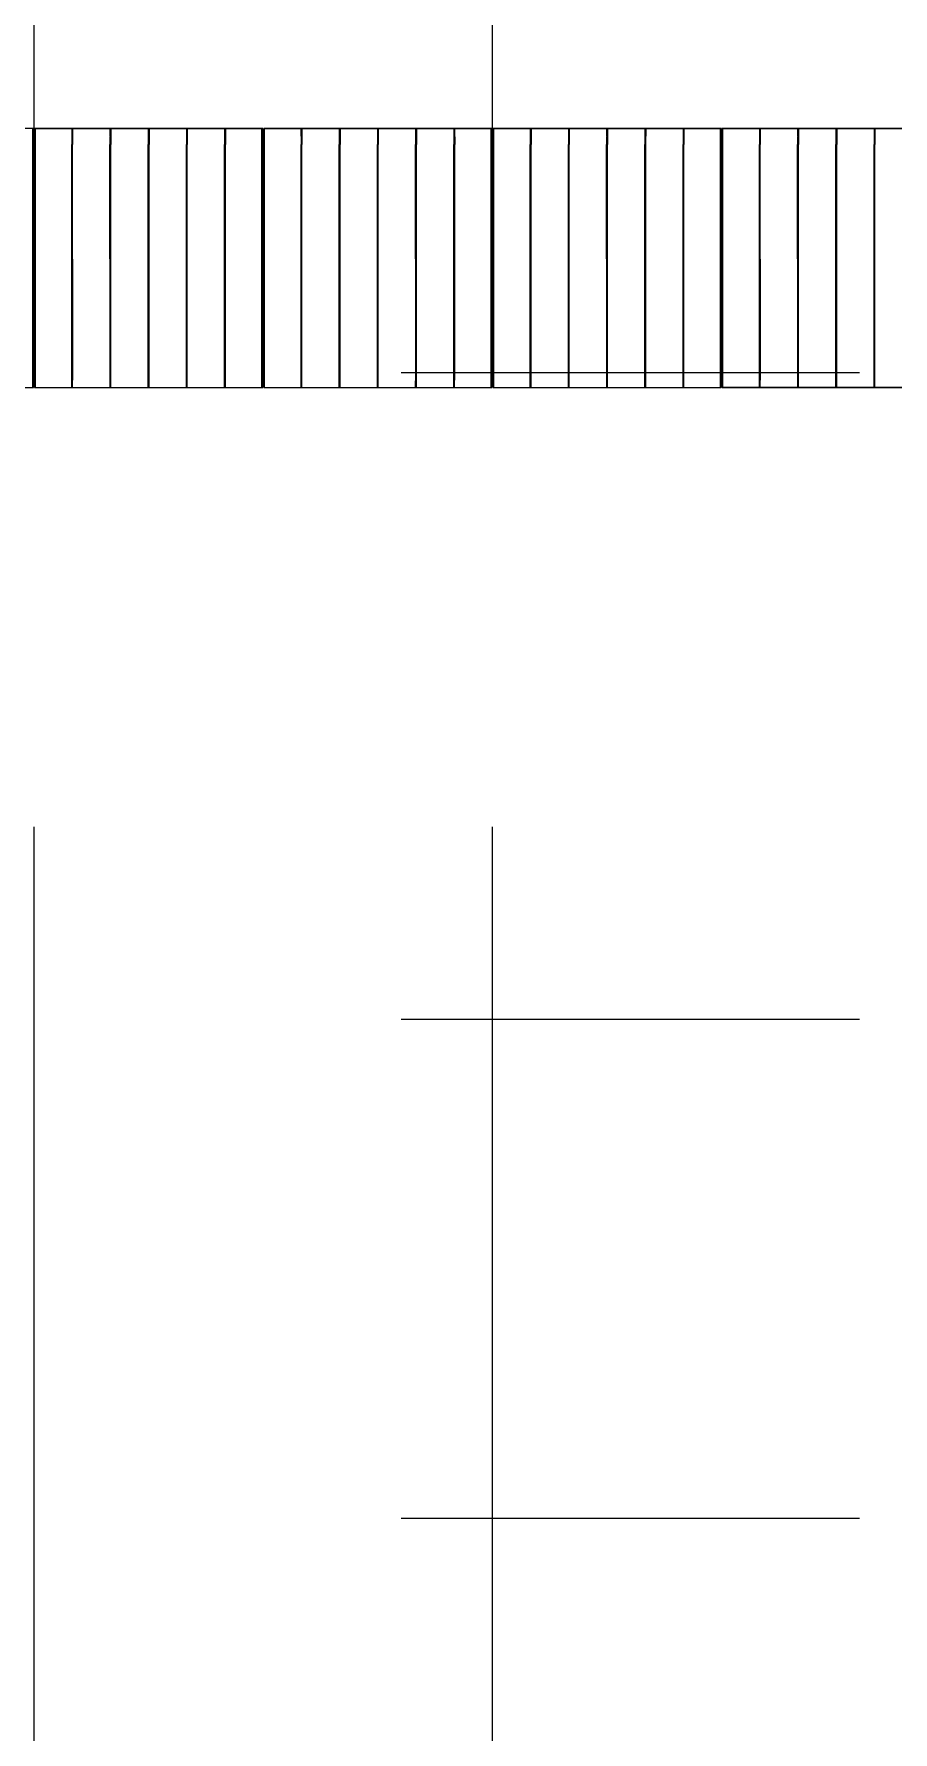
# Model space of a CAD drawing. Header units: millimetres. Extents: x 124696 to 347024, y 412631 to 564609.
# Drawn here: x 208172 to 216604, y 521752 to 538427 of the extents above; entities that cross this region are included whole.
import ezdxf

# ---------------------------------------------------------------- set-up
doc = ezdxf.new("R2010")
doc.units = ezdxf.units.MM
doc.header["$LTSCALE"] = 1500
doc.header["$MEASUREMENT"] = 0
doc.linetypes.add('二层平面图$0$轴网线_12_3_3_3 mm', pattern=[21, 12, -3, 3, -3])
doc.layers.add('0-建筑底图', color=7, linetype='Continuous')
for name, color, linetype, lineweight in [('二层平面图$0$A-COLU', 7, 'Continuous', 9), ('二层平面图$0$A-LINE', 7, 'Continuous', 9), ('二层平面图$0$A-WALL-CURT-PANEL-2', 7, 'Continuous', 9), ('二层平面图$0$A-WALL-CURT-PANEL-4', 140, 'Continuous', 9), ('二层平面图$0$A-WALL-CURT-STILE-2', 7, 'Continuous', 9), ('二层平面图$0$ANNO-DOTE-1', 10, '二层平面图$0$轴网线_12_3_3_3 mm', 15)]:
    doc.layers.add(name, color=color, linetype=linetype, lineweight=lineweight)

# ---------------------------------------------------------------- blocks, each defined once
blk = doc.blocks.new('二层平面图$0$廊子单元_转角阳角_西北侧收头_加长_ - 廊子单元_转角阳角_西北侧收头_加长_-10981516-104-2F')
at = {"layer": '二层平面图$0$A-WALL-CURT-PANEL-2'}
for p, q in [((2104, 4495), (4646, 4495)), ((2104, 4495), (2104, 4487)), ((2104, 4487), (2104, 2554)), ((4646, 4487), (2104, 4487)), ((4646, 4487), (4646, 4495)), ((4646, -2528), (4646, 4487)), ((-9146, 2536), (-6604, -2546)), ((-9146, 2536), (-9146, 2528)), ((-9146, 2528), (-9146, -4487)), ((-6604, -2554), (-9146, 2528)), ((-6599, -2541), (-9141, 2541)), ((-9133, 2541), (-9141, 2541)), ((-9133, 2541), (-4513, 2541)), ((-6591, -2541), (-9133, 2541)), ((-4513, 2541), (-9133, 2541)), ((-4513, -2541), (-4513, 2541)), ((-4505, 2541), (-4513, 2541)), ((-4505, 2541), (-4505, -2541)), ((-4495, -2541), (-4495, 2541)), ((-4487, 2541), (-4495, 2541)), ((-4487, -2541), (-4487, 2541)), ((-13, 2541), (-4487, 2541)), ((-13, -2541), (-13, 2541)), ((-5, 2541), (-13, 2541)), ((-5, 2541), (-5, -2541)), ((5, -2541), (5, 2541)), ((13, 2541), (5, 2541)), ((13, -2541), (13, 2541)), ((2091, 2541), (13, 2541)), ((4633, -2541), (2091, 2541)), ((2099, 2541), (2091, 2541)), ((2099, 2541), (4641, -2541)), ((4646, -2528), (2104, 2554)), ((2104, 2554), (2104, 2546)), ((4646, -2536), (2104, 2546)), ((-9146, 2250), (-9146, -4487)), ((-6604, -2531), (-6604, -2546)), ((-6604, -2541), (-6604, -2546)), ((-6604, -2554), (-6604, -2546)), ((-6604, -2554), (-6604, -4487)), ((-6604, -4487), (-6604, -2554)), ((-6599, -2541), (-6591, -2541)), ((-6591, -2541), (-4513, -2541)), ((-4513, -2541), (-4505, -2541)), ((-4495, -2541), (-4487, -2541)), ((-4487, -2541), (-13, -2541)), ((-13, -2541), (-5, -2541)), ((5, -2541), (13, -2541)), ((13, -2541), (4633, -2541)), ((4633, -2541), (4641, -2541)), ((4646, -2536), (4646, -2528)), ((-6604, -4487), (-9146, -4487)), ((-9146, -4487), (-9146, -4495)), ((-9146, -4495), (-9146, -4500)), ((-6604, -4495), (-9146, -4495)), ((-6604, -4495), (-6604, -4487)), ((-6604, -4495), (-6604, -4500)), ((-6604, -4495), (-6604, -4500))]:
    blk.add_line(p, q, dxfattribs=at)
blk = doc.blocks.new('二层平面图$0$梁 - 梁-12800301-104-2F')
at = {"layer": '二层平面图$0$A-LINE'}
for p, q in [((-4280, 4237), (-4285, 4243)), ((-4258, 4289), (-4263, 4294)), ((-4252, 4304), (-4256, 4301)), ((-4254, 4299), (-4256, 4301)), ((-2095, 1700), (-2102, 1708)), ((-2057, 1733), (-2064, 1741)), ((-2050, 1740), (-2056, 1747)), ((-2012, 1772), (-2018, 1780)), ((887, -1670), (880, -1663)), ((925, -1638), (918, -1630)), ((841, -1709), (835, -1702)), ((879, -1677), (873, -1669)), ((3107, -4172), (3102, -4167)), ((3083, -4220), (3081, -4218)), ((3083, -4220), (3090, -4213))]:
    blk.add_line(p, q, dxfattribs=at)
blk = doc.blocks.new('二层平面图$0$顶板轮廓组 - 顶板轮廓组-10272351-104-2F')
at = {"layer": '二层平面图$0$A-WALL-CURT-PANEL-2'}
for p, q in [((-7717, -187), (-7709, -187)), ((-7709, -187), (-5776, -187)), ((-5776, -187), (-5768, -187))]:
    blk.add_line(p, q, dxfattribs=at)
blk = doc.blocks.new('二层平面图$0$顶板轮廓组 - 顶板轮廓组-10272352-104-2F')
at = {"layer": '二层平面图$0$A-WALL-CURT-PANEL-2'}
for p, q in [((-10258, -1483), (-10250, -1483)), ((-10250, -1483), (-3235, -1483)), ((-3235, -1483), (-3227, -1483))]:
    blk.add_line(p, q, dxfattribs=at)
blk = doc.blocks.new('二层平面图$0$梁 - 梁-V635-104-2F')
at = {"layer": '二层平面图$0$A-LINE'}
for p, q in [((52, 1523), (52, 1538)), ((102, 1423), (102, 1438)), ((-21, -712), (-21, -707)), ((-21, -712), (29, -712)), ((29, -712), (29, -707)), ((39, -712), (39, -707)), ((39, -712), (89, -712)), ((89, -712), (89, -707))]:
    blk.add_line(p, q, dxfattribs=at)
blk = doc.blocks.new('二层平面图$0$梁 - 梁-V636-104-2F')
at = {"layer": '二层平面图$0$A-LINE'}
for p, q in [((65, 3773), (66, 3788)), ((115, 3673), (115, 3688)), ((-34, -2962), (-34, -2957)), ((-34, -2962), (16, -2962)), ((16, -2962), (16, -2957)), ((26, -2962), (26, -2957)), ((26, -2962), (76, -2962)), ((76, -2962), (76, -2957))]:
    blk.add_line(p, q, dxfattribs=at)
blk = doc.blocks.new('二层平面图$0$钢板肋 - 钢板肋-V193-104-2F')
at = {"layer": '二层平面图$0$A-WALL-CURT-PANEL-2'}
for p, q in [((392, -814), (396, -807)), ((392, -814), (511, -879)), ((515, -872), (396, -807)), ((511, -879), (515, -872)), ((511, -879), (2483, -1963)), ((2487, -1956), (515, -872)), ((2487, -1956), (2483, -1963)), ((2483, -1963), (2619, -2037)), ((2623, -2030), (2487, -1956)), ((2619, -2037), (2623, -2030))]:
    blk.add_line(p, q, dxfattribs=at)
blk = doc.blocks.new('二层平面图$0$钢板肋 - 钢板肋-V197-104-2F')
at = {"layer": '二层平面图$0$A-WALL-CURT-PANEL-2'}
for p, q in [((-678, 1855), (-686, 1854)), ((-686, 1854), (-671, 1699)), ((-663, 1700), (-678, 1855)), ((-671, 1699), (-663, 1700)), ((-671, 1699), (-461, -541)), ((-453, -540), (-663, 1700)), ((-453, -540), (-461, -541)), ((-461, -541), (-448, -676)), ((-440, -675), (-453, -540)), ((-440, -675), (-448, -676))]:
    blk.add_line(p, q, dxfattribs=at)
blk = doc.blocks.new('二层平面图$0$钢板肋 - 钢板肋-V231-104-2F')
at = {"layer": '二层平面图$0$A-WALL-CURT-PANEL-2'}
for p, q in [((545, -856), (549, -849)), ((545, -856), (666, -919)), ((669, -912), (549, -849)), ((666, -919), (669, -912)), ((666, -919), (2664, -1954)), ((2667, -1946), (669, -912)), ((2667, -1946), (2664, -1954)), ((2664, -1954), (2801, -2025)), ((2805, -2018), (2667, -1946)), ((2801, -2025), (2805, -2018))]:
    blk.add_line(p, q, dxfattribs=at)
blk = doc.blocks.new('二层平面图$0$钢板肋 - 钢板肋-10256361-104-2F')
at = {"layer": '二层平面图$0$A-WALL-CURT-PANEL-2'}
for p, q in [((452, -861), (452, -853)), ((571, -919), (452, -853)), ((452, -861), (571, -927)), ((571, -927), (571, -919)), ((2320, -1881), (571, -919)), ((571, -927), (2316, -1888)), ((2320, -1881), (2316, -1888)), ((2316, -1888), (2452, -1963)), ((2456, -1956), (2320, -1881)), ((2452, -1963), (2456, -1956))]:
    blk.add_line(p, q, dxfattribs=at)
blk = doc.blocks.new('二层平面图$0$钢板肋轮廓族 - 钢板肋轮廓族-V195-104-2F')
at = {"layer": '二层平面图$0$A-WALL-CURT-PANEL-2'}
for p, q in [((-1735, -5338), (-1704, -5490)), ((-1249, -7693), (-1704, -5490)), ((-1222, -7826), (-1249, -7693))]:
    blk.add_line(p, q, dxfattribs=at)
blk = doc.blocks.new('二层平面图$0$钢板肋轮廓族 - 钢板肋轮廓族-V238-104-2F')
at = {"layer": '二层平面图$0$A-WALL-CURT-PANEL-2'}
for p, q in [((1249, -7693), (1704, -5490)), ((1735, -5338), (1704, -5490)), ((1222, -7826), (1249, -7693))]:
    blk.add_line(p, q, dxfattribs=at)
blk = doc.blocks.new('二层平面图$0$廊子单元01 - 廊子单元01-12764968-104-2F')
at = {"layer": '二层平面图$0$A-WALL-CURT-PANEL-2'}
for p, q in [((-146, 2245), (-146, 2237)), ((2396, 2245), (-146, 2245)), ((-146, 2237), (2396, 2237)), ((-146, 2237), (-146, 13)), ((2396, 2237), (2396, 2245)), ((2396, 13), (2396, 2237)), ((-146, 13), (2396, 13)), ((-146, 13), (-146, 5)), ((-146, 5), (2396, 5)), ((2396, 5), (2396, 13)), ((-146, -5), (-146, -13)), ((2396, -5), (-146, -5)), ((-146, -13), (2396, -13)), ((-146, -13), (-146, -2237)), ((2396, -13), (2396, -5)), ((2396, -2237), (2396, -13)), ((-146, -2237), (2396, -2237)), ((-146, -2237), (-146, -2245)), ((-146, -2245), (2396, -2245)), ((2396, -2245), (2396, -2237))]:
    blk.add_line(p, q, dxfattribs=at)
blk = doc.blocks.new('二层平面图$0$顶板轮廓组 - 顶板轮廓组-7793063-104-2F')
at = {"layer": '二层平面图$0$A-WALL-CURT-PANEL-2'}
for p, q in [((-7863, -1483), (-7855, -1483)), ((-7855, -1483), (-5631, -1483)), ((-5631, -1483), (-5623, -1483))]:
    blk.add_line(p, q, dxfattribs=at)
blk = doc.blocks.new('二层平面图$0$钢板肋 - 钢板肋-7793064-104-2F')
at = {"layer": '二层平面图$0$A-WALL-CURT-PANEL-2'}
for p, q in [((392, -814), (396, -807)), ((392, -814), (511, -879)), ((515, -872), (396, -807)), ((511, -879), (515, -872)), ((511, -879), (2483, -1963)), ((2487, -1956), (515, -872)), ((2487, -1956), (2483, -1963)), ((2483, -1963), (2619, -2037)), ((2623, -2030), (2487, -1956)), ((2619, -2037), (2623, -2030))]:
    blk.add_line(p, q, dxfattribs=at)
blk = doc.blocks.new('二层平面图$0$钢板肋 - 钢板肋-7793144-104-2F')
at = {"layer": '二层平面图$0$A-WALL-CURT-PANEL-2'}
for p, q in [((545, -856), (549, -849)), ((545, -856), (666, -919)), ((669, -912), (549, -849)), ((666, -919), (669, -912)), ((666, -919), (2664, -1954)), ((2667, -1946), (669, -912)), ((2667, -1946), (2664, -1954)), ((2664, -1954), (2801, -2025)), ((2805, -2018), (2667, -1946)), ((2801, -2025), (2805, -2018))]:
    blk.add_line(p, q, dxfattribs=at)
blk = doc.blocks.new('二层平面图$0$钢板肋 - 钢板肋-7805324-104-2F')
at = {"layer": '二层平面图$0$A-WALL-CURT-PANEL-2'}
for p, q in [((392, -814), (396, -807)), ((392, -814), (511, -879)), ((515, -872), (396, -807)), ((511, -879), (515, -872)), ((511, -879), (2483, -1963)), ((2487, -1956), (515, -872)), ((2487, -1956), (2483, -1963)), ((2483, -1963), (2619, -2037)), ((2623, -2030), (2487, -1956)), ((2619, -2037), (2623, -2030))]:
    blk.add_line(p, q, dxfattribs=at)
blk = doc.blocks.new('二层平面图$0$钢板肋 - 钢板肋-7805329-104-2F')
at = {"layer": '二层平面图$0$A-WALL-CURT-PANEL-2'}
for p, q in [((-678, 1855), (-686, 1854)), ((-686, 1854), (-671, 1699)), ((-663, 1700), (-678, 1855)), ((-671, 1699), (-663, 1700)), ((-671, 1699), (-461, -541)), ((-453, -540), (-663, 1700)), ((-453, -540), (-461, -541)), ((-461, -541), (-448, -676)), ((-440, -675), (-453, -540)), ((-440, -675), (-448, -676))]:
    blk.add_line(p, q, dxfattribs=at)
blk = doc.blocks.new('二层平面图$0$钢板肋 - 钢板肋-7805337-104-2F')
at = {"layer": '二层平面图$0$A-WALL-CURT-PANEL-2'}
for p, q in [((545, -856), (549, -849)), ((545, -856), (666, -919)), ((669, -912), (549, -849)), ((666, -919), (669, -912)), ((666, -919), (2664, -1954)), ((2667, -1946), (669, -912)), ((2667, -1946), (2664, -1954)), ((2664, -1954), (2801, -2025)), ((2805, -2018), (2667, -1946)), ((2801, -2025), (2805, -2018))]:
    blk.add_line(p, q, dxfattribs=at)
blk = doc.blocks.new('二层平面图$0$钢板肋轮廓族 - 钢板肋轮廓族-7793068-104-2F')
at = {"layer": '二层平面图$0$A-WALL-CURT-PANEL-2'}
for p, q in [((-1735, -5338), (-1704, -5490)), ((-1249, -7693), (-1704, -5490)), ((-1222, -7826), (-1249, -7693))]:
    blk.add_line(p, q, dxfattribs=at)
blk = doc.blocks.new('二层平面图$0$钢板肋轮廓族 - 钢板肋轮廓族-7793148-104-2F')
at = {"layer": '二层平面图$0$A-WALL-CURT-PANEL-2'}
for p, q in [((1249, -7693), (1704, -5490)), ((1735, -5338), (1704, -5490)), ((1222, -7826), (1249, -7693))]:
    blk.add_line(p, q, dxfattribs=at)
blk = doc.blocks.new('二层平面图$0$钢板肋轮廓族 - 钢板肋轮廓族-7805328-104-2F')
at = {"layer": '二层平面图$0$A-WALL-CURT-PANEL-2'}
for p, q in [((-1735, -5338), (-1704, -5490)), ((-1249, -7693), (-1704, -5490)), ((-1222, -7826), (-1249, -7693))]:
    blk.add_line(p, q, dxfattribs=at)
blk = doc.blocks.new('二层平面图$0$钢板肋轮廓族 - 钢板肋轮廓族-7805341-104-2F')
at = {"layer": '二层平面图$0$A-WALL-CURT-PANEL-2'}
for p, q in [((1249, -7693), (1704, -5490)), ((1735, -5338), (1704, -5490)), ((1222, -7826), (1249, -7693))]:
    blk.add_line(p, q, dxfattribs=at)
blk = doc.blocks.new('二层平面图$0$梁 - 梁-12800551-104-2F')
at = {"layer": '二层平面图$0$A-LINE'}
for p, q in [((-1, 2658), (-1, 2663)), ((49, 2663), (-1, 2663)), ((49, 2658), (49, 2663)), ((59, 2658), (59, 2663)), ((109, 2663), (59, 2663)), ((109, 2658), (109, 2663)), ((-14, 408), (-14, 418)), ((36, 408), (36, 418)), ((46, 408), (46, 418)), ((96, 408), (96, 418)), ((-27, -1837), (-27, -1832)), ((23, -1837), (23, -1832)), ((33, -1837), (33, -1832)), ((83, -1837), (83, -1832)), ((-27, -1837), (23, -1837)), ((33, -1837), (83, -1837))]:
    blk.add_line(p, q, dxfattribs=at)
blk = doc.blocks.new('二层平面图$0$梁 - 梁-12800552-104-2F')
at = {"layer": '二层平面图$0$A-COLU'}
for p, q in [((49, 2663), (-1, 2663)), ((109, 2663), (59, 2663))]:
    blk.add_line(p, q, dxfattribs=at)
at = {"layer": '二层平面图$0$A-LINE'}
for p, q in [((-1, 2658), (-1, 2663)), ((49, 2658), (49, 2663)), ((59, 2658), (59, 2663)), ((109, 2658), (109, 2663)), ((-14, 408), (-14, 418)), ((36, 408), (36, 418)), ((46, 408), (46, 418)), ((96, 408), (96, 418)), ((-27, -1837), (-27, -1832)), ((23, -1837), (23, -1832)), ((33, -1837), (33, -1832)), ((83, -1837), (83, -1832)), ((-27, -1837), (23, -1837)), ((33, -1837), (83, -1837))]:
    blk.add_line(p, q, dxfattribs=at)
blk = doc.blocks.new('二层平面图$0$矩形竖梃 - 8 x 50 mm 蜂窝铝板幕墙开缝-V648-104-2F')
at = {"layer": '二层平面图$0$A-WALL-CURT-STILE-2'}
for p, q in [((65250, 80995), (65250, 81000)), ((65250, 81000), (65255, 81000))]:
    blk.add_line(p, q, dxfattribs=at)
blk = doc.blocks.new('二层平面图$0$矩形竖梃 - 8 x 50 mm 蜂窝铝板幕墙开缝-V378-104-2F')
at = {"layer": '二层平面图$0$A-WALL-CURT-STILE-2'}
blk.add_line((78750, 69750), (78755, 69750), dxfattribs=at)
blk = doc.blocks.new('二层平面图$0$矩形竖梃 - 8 x 50 mm 蜂窝铝板幕墙开缝-V649-104-2F')
at = {"layer": '二层平面图$0$A-WALL-CURT-STILE-2'}
blk.add_line((69745, 81000), (69750, 81000), dxfattribs=at)
blk = doc.blocks.new('二层平面图$0$矩形竖梃 - 8 x 50 mm 蜂窝铝板幕墙开缝-V650-104-2F')
at = {"layer": '二层平面图$0$A-WALL-CURT-STILE-2'}
blk.add_line((67500, 81000), (67505, 81000), dxfattribs=at)
blk = doc.blocks.new('二层平面图')
at = {"layer": '二层平面图$0$ANNO-DOTE-1', "color": 8}
for p, q in [((63000, -6710.3), (63000, 106757.2)), ((67500, -6710.3), (67500, 106757.2)), ((-18896.2, 78750), (161528.2, 78750)), ((-18896.2, 72400), (161528.2, 72400)), ((-18896.2, 67500), (161528.2, 67500))]:
    blk.add_line(p, q, dxfattribs=at)
at = {"layer": '二层平面图$0$A-COLU', "color": 8}
for name, p, rotation in [('二层平面图$0$梁 - 梁-12800552-104-2F', (62586.7, 81038.5), 270.3346980909761), ('二层平面图$0$梁 - 梁-12800552-104-2F', (67086.7, 81038.5), 270.3346980909761), ('二层平面图$0$梁 - 梁-V636-104-2F', (72711.7, 81038.5), 270.3346980908721), ('二层平面图$0$梁 - 梁-12800301-104-2F', (73827, 74660.8), 139.2648972616849), ('二层平面图$0$梁 - 梁-12800551-104-2F', (63413.3, 78711.5), 90.33469809097608), ('二层平面图$0$梁 - 梁-12800551-104-2F', (67913.3, 78711.5), 90.33469809097608), ('二层平面图$0$梁 - 梁-V635-104-2F', (70461.7, 78788.5), 270.3346980908721)]:
    blk.add_blockref(name, p, dxfattribs=dict(at, rotation=rotation))
at = {"layer": '二层平面图$0$A-WALL-CURT-PANEL-2', "color": 8}
for name, p, rotation in [('二层平面图$0$钢板肋 - 钢板肋-7793064-104-2F', (61729.2, 77869.2), 118.7783195340367), ('二层平面图$0$钢板肋 - 钢板肋-7793144-104-2F', (62119.5, 77726.7), 117.3862144215434), ('二层平面图$0$钢板肋轮廓族 - 钢板肋轮廓族-7793148-104-2F', (59843.6, 86022.9), 11.65049166698042), ('二层平面图$0$钢板肋轮廓族 - 钢板肋轮廓族-7793148-104-2F', (59851.6, 86022.9), 11.65049166698045), ('二层平面图$0$钢板肋 - 钢板肋-7805324-104-2F', (62854.2, 77869.2), 118.7786206197928), ('二层平面图$0$钢板肋轮廓族 - 钢板肋轮廓族-7805328-104-2F', (66148.4, 86022.9), 348.3494948051035), ('二层平面图$0$钢板肋轮廓族 - 钢板肋轮廓族-7805328-104-2F', (66156.4, 86022.9), 348.3494948051035), ('二层平面图$0$钢板肋 - 钢板肋-7805324-104-2F', (63604.2, 77869.2), 118.7786206197929), ('二层平面图$0$钢板肋轮廓族 - 钢板肋轮廓族-7805328-104-2F', (66523.4, 86022.9), 348.3494948051034), ('二层平面图$0$钢板肋轮廓族 - 钢板肋轮廓族-7805328-104-2F', (66531.4, 86022.9), 348.3494948051034), ('二层平面图$0$钢板肋 - 钢板肋-7805324-104-2F', (63979.2, 77869.2), 118.778620619793), ('二层平面图$0$钢板肋 - 钢板肋-7805329-104-2F', (64255.5, 79235.8), 354.6392327688283), ('二层平面图$0$钢板肋轮廓族 - 钢板肋轮廓族-7805328-104-2F', (66898.4, 86022.9), 348.3494948051035), ('二层平面图$0$钢板肋轮廓族 - 钢板肋轮廓族-7805328-104-2F', (66906.4, 86022.9), 348.3494948051035), ('二层平面图$0$钢板肋 - 钢板肋-7805337-104-2F', (64369.5, 77726.7), 117.3865109686723), ('二层平面图$0$钢板肋轮廓族 - 钢板肋轮廓族-7805328-104-2F', (67273.4, 86022.9), 348.3494948051034), ('二层平面图$0$钢板肋轮廓族 - 钢板肋轮廓族-7805328-104-2F', (67281.4, 86022.9), 348.3494948051034), ('二层平面图$0$钢板肋轮廓族 - 钢板肋轮廓族-7805341-104-2F', (62093.6, 86022.9), 11.65050519470563), ('二层平面图$0$钢板肋轮廓族 - 钢板肋轮廓族-7805341-104-2F', (62101.6, 86022.9), 11.65050519470563), ('二层平面图$0$钢板肋 - 钢板肋-7793064-104-2F', (65104.2, 77869.2), 118.7783195340246), ('二层平面图$0$钢板肋 - 钢板肋-7793064-104-2F', (65479.2, 77869.2), 118.7783195340285), ('二层平面图$0$钢板肋轮廓族 - 钢板肋轮廓族-7793068-104-2F', (68398.4, 86022.9), 348.349481277722), ('二层平面图$0$钢板肋轮廓族 - 钢板肋轮廓族-7793068-104-2F', (68406.4, 86022.9), 348.349481277722), ('二层平面图$0$顶板轮廓组 - 顶板轮廓组-7793063-104-2F', (73117.9, 82628.2), 359.9997238045553), ('二层平面图$0$钢板肋 - 钢板肋-7793064-104-2F', (65854.2, 77869.2), 118.7783195340327), ('二层平面图$0$钢板肋轮廓族 - 钢板肋轮廓族-7793068-104-2F', (68773.4, 86022.9), 348.3494812777262), ('二层平面图$0$钢板肋轮廓族 - 钢板肋轮廓族-7793068-104-2F', (68781.4, 86022.9), 348.3494812777262), ('二层平面图$0$钢板肋 - 钢板肋-7793064-104-2F', (66229.2, 77869.2), 118.7783195340367), ('二层平面图$0$钢板肋轮廓族 - 钢板肋轮廓族-7793068-104-2F', (69148.4, 86022.9), 348.3494812777301), ('二层平面图$0$钢板肋轮廓族 - 钢板肋轮廓族-7793068-104-2F', (69156.4, 86022.9), 348.3494812777301), ('二层平面图$0$钢板肋 - 钢板肋-7793144-104-2F', (66619.5, 77726.7), 117.3862144215434), ('二层平面图$0$钢板肋轮廓族 - 钢板肋轮廓族-7793068-104-2F', (69523.4, 86022.9), 348.3494812777343), ('二层平面图$0$钢板肋轮廓族 - 钢板肋轮廓族-7793068-104-2F', (69531.4, 86022.9), 348.3494812777343), ('二层平面图$0$钢板肋轮廓族 - 钢板肋轮廓族-7793148-104-2F', (64343.6, 86022.9), 11.65049166698042), ('二层平面图$0$钢板肋轮廓族 - 钢板肋轮廓族-7793148-104-2F', (64351.6, 86022.9), 11.65049166698045), ('二层平面图$0$钢板肋 - 钢板肋-7805324-104-2F', (67354.2, 77869.2), 118.7786206197928), ('二层平面图$0$钢板肋轮廓族 - 钢板肋轮廓族-7805328-104-2F', (70648.4, 86022.9), 348.3494948051035), ('二层平面图$0$钢板肋轮廓族 - 钢板肋轮廓族-7805328-104-2F', (70656.4, 86022.9), 348.3494948051035), ('二层平面图$0$钢板肋 - 钢板肋-7805324-104-2F', (68104.2, 77869.2), 118.7786206197929), ('二层平面图$0$钢板肋轮廓族 - 钢板肋轮廓族-7805328-104-2F', (71023.4, 86022.9), 348.3494948051034), ('二层平面图$0$钢板肋轮廓族 - 钢板肋轮廓族-7805328-104-2F', (71031.4, 86022.9), 348.3494948051034), ('二层平面图$0$钢板肋 - 钢板肋-7805324-104-2F', (68479.2, 77869.2), 118.778620619793), ('二层平面图$0$钢板肋 - 钢板肋-7805329-104-2F', (68755.5, 79235.8), 354.6392327688283), ('二层平面图$0$钢板肋轮廓族 - 钢板肋轮廓族-7805328-104-2F', (71398.4, 86022.9), 348.3494948051035), ('二层平面图$0$钢板肋轮廓族 - 钢板肋轮廓族-7805328-104-2F', (71406.4, 86022.9), 348.3494948051035), ('二层平面图$0$钢板肋 - 钢板肋-7805337-104-2F', (68869.5, 77726.7), 117.3865109686723), ('二层平面图$0$钢板肋轮廓族 - 钢板肋轮廓族-7805328-104-2F', (71773.4, 86022.9), 348.3494948051034), ('二层平面图$0$钢板肋轮廓族 - 钢板肋轮廓族-7805328-104-2F', (71781.4, 86022.9), 348.3494948051034), ('二层平面图$0$钢板肋轮廓族 - 钢板肋轮廓族-7805341-104-2F', (66593.6, 86022.9), 11.65050519470563), ('二层平面图$0$钢板肋轮廓族 - 钢板肋轮廓族-7805341-104-2F', (66601.6, 86022.9), 11.65050519470563), ('二层平面图$0$钢板肋 - 钢板肋-V193-104-2F', (69604.2, 77869.2), 118.778509515042), ('二层平面图$0$钢板肋轮廓族 - 钢板肋轮廓族-V195-104-2F', (72898.4, 86022.9), 348.3495276087381), ('二层平面图$0$钢板肋轮廓族 - 钢板肋轮廓族-V195-104-2F', (72906.4, 86022.9), 348.3495276087381), ('二层平面图$0$钢板肋轮廓族 - 钢板肋轮廓族-V195-104-2F', (73273.4, 86022.9), 348.3495276087287), ('二层平面图$0$钢板肋轮廓族 - 钢板肋轮廓族-V195-104-2F', (73281.4, 86022.9), 348.3495276087287), ('二层平面图$0$钢板肋 - 钢板肋-V193-104-2F', (70729.2, 77869.2), 118.778509515042), ('二层平面图$0$钢板肋 - 钢板肋-V197-104-2F', (71005.5, 79235.8), 354.6392518876625), ('二层平面图$0$钢板肋轮廓族 - 钢板肋轮廓族-V195-104-2F', (73648.4, 86022.9), 348.3495276087287), ('二层平面图$0$钢板肋轮廓族 - 钢板肋轮廓族-V195-104-2F', (73656.4, 86022.9), 348.3495276087287), ('二层平面图$0$钢板肋 - 钢板肋-V231-104-2F', (71119.5, 77726.7), 117.3864311761811), ('二层平面图$0$钢板肋 - 钢板肋-V197-104-2F', (71380.5, 79235.8), 354.6392518876623), ('二层平面图$0$钢板肋轮廓族 - 钢板肋轮廓族-V195-104-2F', (74023.4, 86022.9), 348.3495276087381), ('二层平面图$0$钢板肋轮廓族 - 钢板肋轮廓族-V195-104-2F', (74031.4, 86022.9), 348.3495276087381), ('二层平面图$0$钢板肋 - 钢板肋-10256361-104-2F', (71466.9, 78050.6), 118.8305105292621), ('二层平面图$0$钢板肋轮廓族 - 钢板肋轮廓族-V238-104-2F', (68843.6, 86022.9), 11.65047239087123), ('二层平面图$0$钢板肋轮廓族 - 钢板肋轮廓族-V238-104-2F', (68851.6, 86022.9), 11.6504723908712), ('二层平面图$0$顶板轮廓组 - 顶板轮廓组-10272351-104-2F', (63986.6, 78417.7), 180)]:
    blk.add_blockref(name, p, dxfattribs=dict(at, rotation=rotation))
for name, p in [('二层平面图$0$顶板轮廓组 - 顶板轮廓组-7793063-104-2F', (70867.9, 82628.2)), ('二层平面图$0$顶板轮廓组 - 顶板轮廓组-7793063-104-2F', (75367.9, 82628.2)), ('二层平面图$0$顶板轮廓组 - 顶板轮廓组-10272352-104-2F', (80013.4, 82628.3))]:
    blk.add_blockref(name, p, dxfattribs=at)
at = {"layer": '二层平面图$0$A-WALL-CURT-PANEL-4', "color": 8}
for name, p, rotation in [('二层平面图$0$廊子单元01 - 廊子单元01-12764968-104-2F', (63000, 78750), 89.99999999990548), ('二层平面图$0$廊子单元01 - 廊子单元01-12764968-104-2F', (67500, 78750), 89.99999999990548), ('二层平面图$0$廊子单元_转角阳角_西北侧收头_加长_ - 廊子单元_转角阳角_西北侧收头_加长_-10981516-104-2F', (74250, 72000), 269.9999999998014)]:
    blk.add_blockref(name, p, dxfattribs=dict(at, rotation=rotation))
at = {"layer": '二层平面图$0$A-WALL-CURT-STILE-2', "color": 8}
for name, p in [('二层平面图$0$矩形竖梃 - 8 x 50 mm 蜂窝铝板幕墙开缝-V648-104-2F', (0, 0)), ('二层平面图$0$矩形竖梃 - 8 x 50 mm 蜂窝铝板幕墙开缝-V649-104-2F', (-2250, 0)), ('二层平面图$0$矩形竖梃 - 8 x 50 mm 蜂窝铝板幕墙开缝-V650-104-2F', (0, 0)), ('二层平面图$0$矩形竖梃 - 8 x 50 mm 蜂窝铝板幕墙开缝-V649-104-2F', (0, 0)), ('二层平面图$0$矩形竖梃 - 8 x 50 mm 蜂窝铝板幕墙开缝-V378-104-2F', (-9000, 11250))]:
    blk.add_blockref(name, p, dxfattribs=at)

msp = doc.modelspace()

# ---------------------------------------------------------------- block references
at = {"layer": '0-建筑底图'}
msp.add_blockref('二层平面图', (145172, 456352), dxfattribs=at)

doc.saveas('drawing.dxf')
